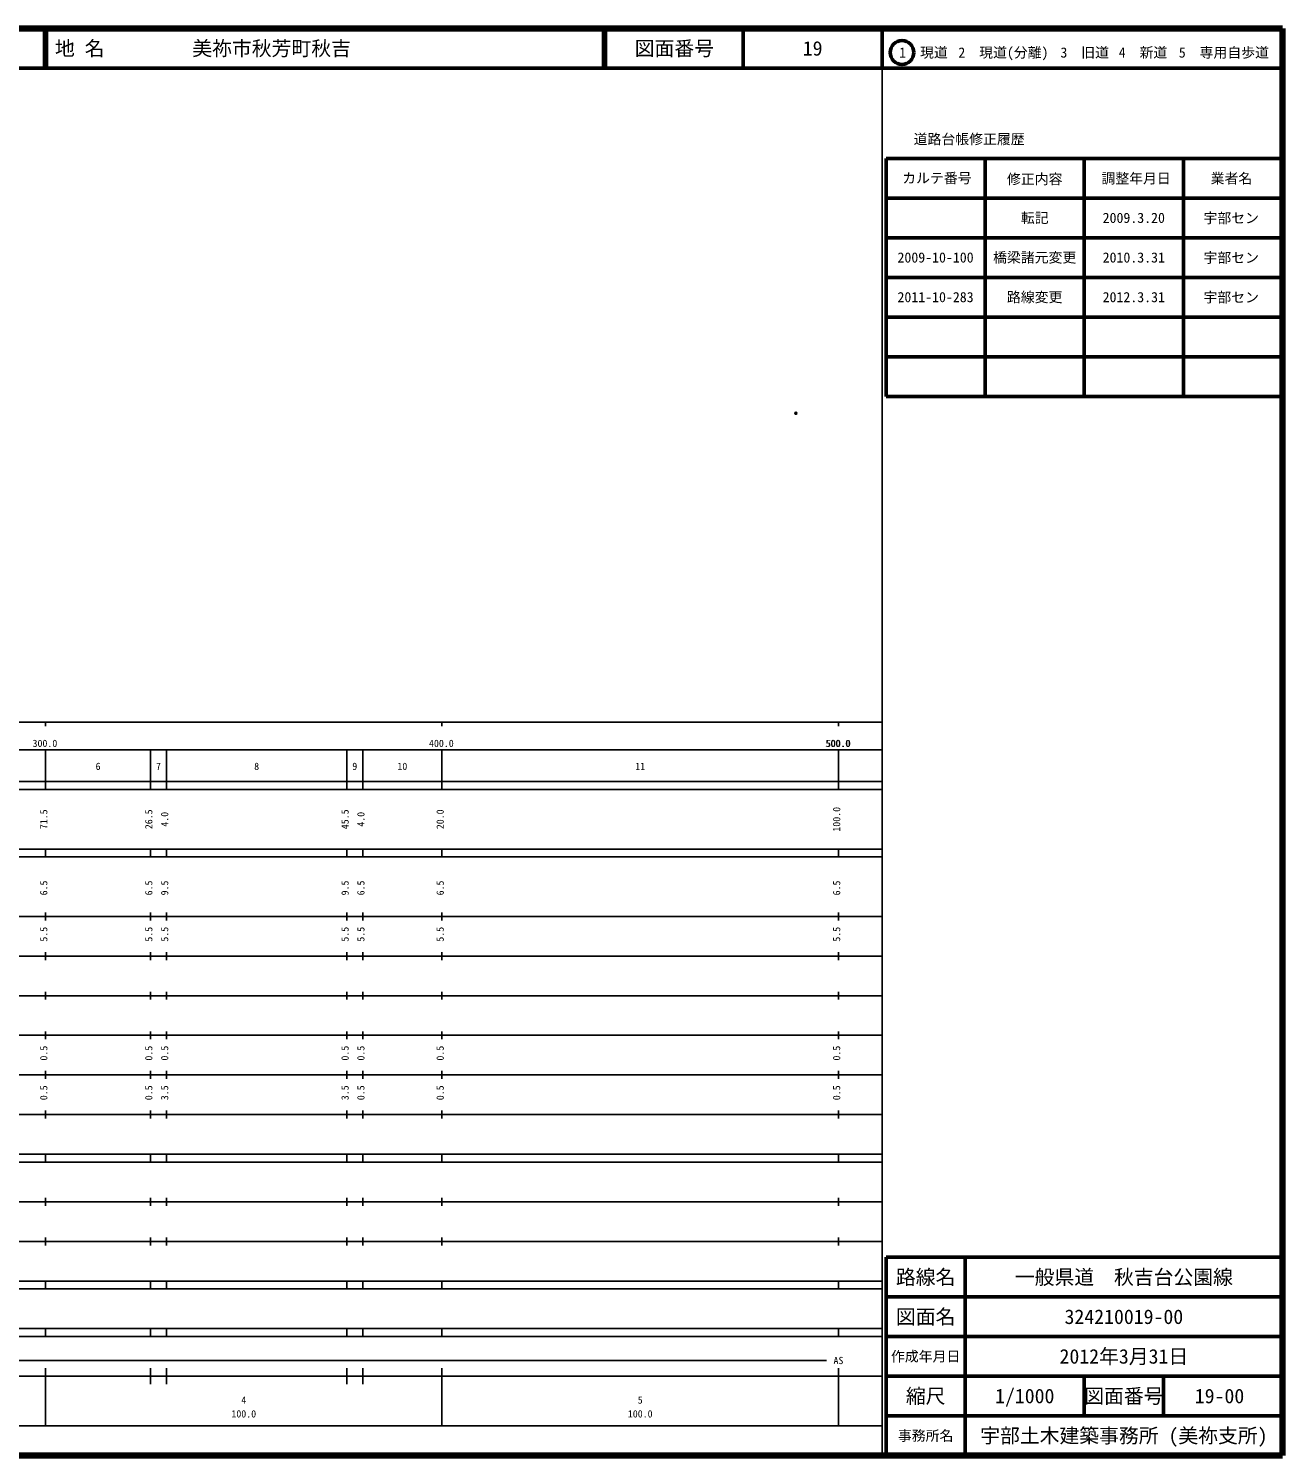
# Model space of a CAD drawing. Units: millimetres on the paper. Extents: x 40 to 680, y 20 to 380.
# Drawn here: x 363.7 to 680, y 20 to 380 of the extents above; entities that cross this region are included whole.
import ezdxf
from ezdxf.enums import TextEntityAlignment as Align

# ---------------------------------------------------------------- set-up
doc = ezdxf.new("R2010")
doc.units = ezdxf.units.MM
doc.header["$PDMODE"] = 32
doc.header["$PDSIZE"] = 0.5
doc.layers.add('S-OTRS', color=6, linetype='Continuous')
doc.layers.add('S-TTL-TXT', color=7, linetype='Continuous')
for name, color, linetype, lineweight in [('S-TTL', 2, 'Continuous', 140), ('S-TTL-BAND', 7, 'Continuous', 25), ('S-TTL-FRAM', 2, 'Continuous', 50), ('S-TTL-LINE', 7, 'Continuous', 50)]:
    doc.layers.add(name, color=color, linetype=linetype, lineweight=lineweight)
doc.styles.add('ＭＳ ゴシック', font='')
doc.styles.get('ＭＳ ゴシック').set_extended_font_data('MS Gothic')

msp = doc.modelspace()

# ---------------------------------------------------------------- linework, layer by layer
at = {"layer": 'S-OTRS'}
msp.add_point((557.268, 282.922), dxfattribs=at)
at = {"layer": 'S-TTL'}
for p, q in [((680, 380), (40, 380)), ((680, 20), (680, 380)), ((40, 20), (680, 20))]:
    msp.add_line(p, q, dxfattribs=at)
at = {"layer": 'S-TTL-BAND'}
for p, q in [((579, 20), (579, 370)), ((40, 205), (579, 205)), ((368, 205), (368, 204)), ((468, 205), (468, 204)), ((568, 205), (568, 204)), ((68, 198), (579, 198)), ((368, 188), (368, 198)), ((394.5, 188), (394.5, 198)), ((398.5, 188), (398.5, 198)), ((444, 188), (444, 198)), ((448, 188), (448, 198)), ((468, 188), (468, 198)), ((568, 188), (568, 198)), ((40, 190), (579, 190)), ((40, 188), (579, 188)), ((40, 173), (579, 173)), ((368, 171), (368, 173)), ((394.5, 171), (394.5, 173)), ((398.5, 171), (398.5, 173)), ((444, 171), (444, 173)), ((448, 171), (448, 173)), ((468, 171), (468, 173)), ((568, 171), (568, 173)), ((40, 171), (579, 171)), ((40, 156), (579, 156)), ((368, 155), (368, 157)), ((394.5, 155), (394.5, 157)), ((398.5, 155), (398.5, 157)), ((444, 155), (444, 157)), ((448, 155), (448, 157)), ((468, 155), (468, 157)), ((568, 155), (568, 157)), ((46, 146), (579, 146)), ((368, 145), (368, 147)), ((394.5, 145), (394.5, 147)), ((398.5, 145), (398.5, 147)), ((444, 145), (444, 147)), ((448, 145), (448, 147)), ((468, 145), (468, 147)), ((568, 145), (568, 147)), ((368, 135), (368, 137)), ((394.5, 135), (394.5, 137)), ((398.5, 135), (398.5, 137)), ((444, 135), (444, 137)), ((448, 135), (448, 137)), ((468, 135), (468, 137)), ((568, 135), (568, 137)), ((52, 136), (579, 136)), ((46, 126), (579, 126)), ((368, 125), (368, 127)), ((394.5, 125), (394.5, 127)), ((398.5, 125), (398.5, 127)), ((444, 125), (444, 127)), ((448, 125), (448, 127)), ((468, 125), (468, 127)), ((568, 125), (568, 127)), ((52, 116), (579, 116)), ((368, 115), (368, 117)), ((394.5, 115), (394.5, 117)), ((398.5, 115), (398.5, 117)), ((444, 115), (444, 117)), ((448, 115), (448, 117)), ((468, 115), (468, 117)), ((568, 115), (568, 117)), ((46, 106), (579, 106)), ((368, 105), (368, 107)), ((394.5, 105), (394.5, 107)), ((398.5, 105), (398.5, 107)), ((444, 105), (444, 107)), ((448, 105), (448, 107)), ((468, 105), (468, 107)), ((568, 105), (568, 107)), ((40, 96), (579, 96)), ((40, 94), (579, 94)), ((368, 94), (368, 96)), ((394.5, 94), (394.5, 96)), ((398.5, 94), (398.5, 96)), ((444, 94), (444, 96)), ((448, 94), (448, 96)), ((468, 94), (468, 96)), ((568, 94), (568, 96)), ((49, 84), (579, 84)), ((368, 83), (368, 85)), ((394.5, 83), (394.5, 85)), ((398.5, 83), (398.5, 85)), ((444, 83), (444, 85)), ((448, 83), (448, 85)), ((468, 83), (468, 85)), ((568, 83), (568, 85)), ((40, 74), (579, 74)), ((368, 73), (368, 75)), ((394.5, 73), (394.5, 75)), ((398.5, 73), (398.5, 75)), ((444, 73), (444, 75)), ((448, 73), (448, 75)), ((468, 73), (468, 75)), ((568, 73), (568, 75)), ((40, 64), (579, 64)), ((40, 62), (579, 62)), ((368, 62), (368, 64)), ((394.5, 62), (394.5, 64)), ((398.5, 62), (398.5, 64)), ((444, 62), (444, 64)), ((448, 62), (448, 64)), ((468, 62), (468, 64)), ((568, 62), (568, 64)), ((40, 52), (579, 52)), ((368, 50), (368, 52)), ((394.5, 50), (394.5, 52)), ((398.5, 50), (398.5, 52)), ((444, 50), (444, 52)), ((448, 50), (448, 52)), ((468, 50), (468, 52)), ((568, 50), (568, 52)), ((40, 50), (579, 50)), ((71, 44), (565, 44)), ((40, 40), (579, 40)), ((368, 27.5), (368, 42)), ((394.5, 38), (394.5, 42)), ((398.5, 38), (398.5, 42)), ((444, 38), (444, 42)), ((448, 38), (448, 42)), ((468, 27.5), (468, 42)), ((568, 27.5), (568, 42)), ((68, 27.5), (579, 27.5))]:
    msp.add_line(p, q, dxfattribs=at)
at = {"layer": 'S-TTL-FRAM'}
for p, q in [((580, 347.197), (580, 287.197)), ((580, 347.197), (680, 347.197)), ((580, 287.197), (680, 287.197)), ((680, 70), (580, 70)), ((580, 70), (580, 20))]:
    msp.add_line(p, q, dxfattribs=at)
at = {"layer": 'S-TTL-LINE'}
for p, q in [((367.75, 380), (367.75, 370)), ((368.25, 380), (368.25, 370)), ((508.747, 380), (508.747, 370)), ((509.247, 380), (509.247, 370)), ((543.997, 380), (543.997, 370)), ((579, 380), (579, 370)), ((40, 370), (680, 370)), ((605, 347.197), (605, 287.197)), ((630, 347.197), (630, 287.197)), ((655, 347.197), (655, 287.197)), ((580, 337.197), (680, 337.197)), ((580, 327.197), (680, 327.197)), ((580, 317.197), (680, 317.197)), ((580, 307.197), (680, 307.197)), ((580, 297.197), (680, 297.197)), ((600, 70), (600, 20)), ((680, 60), (580, 60)), ((680, 50), (580, 50)), ((680, 40), (580, 40)), ((630, 40), (630, 30)), ((650, 40), (650, 30)), ((680, 30), (580, 30))]:
    msp.add_line(p, q, dxfattribs=at)
msp.add_circle((584.031, 373.958), 3, dxfattribs=at)

# ---------------------------------------------------------------- texts
at = {"layer": 'S-TTL-BAND', "style": 'ＭＳ ゴシック'}
for s, p in [('300.0', (367.844, 198.195)), ('400.0', (467.844, 198.195)), ('500.0', (567.844, 198.195)), ('500.0', (568, 198.195)), ('6', (381.25, 192.405)), ('7', (396.5, 192.405)), ('8', (421.25, 192.405)), ('9', (446, 192.405)), ('10', (458, 192.405)), ('11', (518, 192.405)), ('AS', (568, 42.5)), ('4', (418, 32.523)), ('5', (518, 32.523)), ('100.0', (418, 29.033)), ('100.0', (518, 29.033))]:
    msp.add_text(s, height=1.833, dxfattribs=at).set_placement(p, align=Align.BOTTOM_CENTER)
for s, p in [('71.5', (369, 180.5)), ('26.5', (395.5, 180.5)), ('4.0', (399.5, 180.5)), ('45.5', (445, 180.5)), ('4.0', (449, 180.5)), ('20.0', (469, 180.5)), ('100.0', (569, 180.5)), ('6.5', (369, 163.174)), ('6.5', (395.5, 163.174)), ('9.5', (399.5, 163.174)), ('9.5', (445, 163.174)), ('6.5', (449, 163.174)), ('6.5', (469, 163.174)), ('6.5', (569, 163.174)), ('5.5', (369, 151.5)), ('5.5', (395.5, 151.5)), ('5.5', (399.5, 151.5)), ('5.5', (445, 151.5)), ('5.5', (449, 151.5)), ('5.5', (469, 151.5)), ('5.5', (569, 151.5)), ('0.5', (369, 121.5)), ('0.5', (395.5, 121.5)), ('0.5', (399.5, 121.5)), ('0.5', (445, 121.5)), ('0.5', (449, 121.5)), ('0.5', (469, 121.5)), ('0.5', (569, 121.5)), ('0.5', (369, 111.5)), ('0.5', (395.5, 111.5)), ('3.5', (399.5, 111.5)), ('3.5', (445, 111.5)), ('0.5', (449, 111.5)), ('0.5', (469, 111.5)), ('0.5', (569, 111.5))]:
    msp.add_text(s, height=1.833, rotation=90, dxfattribs=at).set_placement(p, align=Align.BOTTOM_CENTER)
at = {"layer": 'S-TTL-TXT', "style": 'ＭＳ ゴシック'}
for s, p in [('地 名', (370.38, 375)), ('美祢市秋芳町秋吉', (405.024, 375))]:
    msp.add_text(s, height=3.666, dxfattribs=at).set_placement(p, align=Align.MIDDLE_LEFT)
for s, height, p in [('図面番号', 3.666, (526.622, 375)), ('19', 3.666, (561.497, 375)), ('1\u3000現道', 2.566, (589.448, 373.958)), ('2\u3000現道(分離)', 2.566, (609.619, 373.958)), ('3\u3000旧道', 2.566, (630.121, 373.958)), ('4\u3000新道', 2.566, (644.824, 373.958)), ('5\u3000専用自歩道', 2.566, (665.228, 373.958)), ('道路台帳修正履歴', 2.566, (600.968, 352.113)), ('カルテ番号', 2.566, (592.839, 342.277)), ('修正内容', 2.566, (617.509, 342.023)), ('調整年月日', 2.566, (643.089, 342.197)), ('業者名', 2.566, (667.134, 342.197)), ('転記', 2.566, (617.5, 332.245)), ('2009.3.20', 2.566, (642.5, 332.245)), ('宇部セン', 2.566, (667.077, 332.189)), ('2009-10-100', 2.566, (592.5, 322.245)), ('橋梁諸元変更', 2.566, (617.5, 322.245)), ('2010.3.31', 2.566, (642.5, 322.245)), ('宇部セン', 2.566, (667.077, 322.189)), ('2011-10-283', 2.566, (592.5, 312.245)), ('路線変更', 2.566, (617.5, 312.245)), ('2012.3.31', 2.566, (642.5, 312.245)), ('宇部セン', 2.566, (667.077, 312.189)), ('路線名', 3.666, (590, 65)), ('路線名', 3.666, (590, 65)), ('一般県道\u3000秋吉台公園線', 3.666, (640, 65)), ('図面名', 3.666, (590, 55)), ('図面名', 3.666, (590, 55)), ('324210019-00', 3.666, (640, 55)), ('2012年3月31日', 3.666, (640, 45)), ('作成年月日', 2.566, (590, 45)), ('作成年月日', 2.566, (590, 45)), ('縮尺', 3.666, (590, 35)), ('縮尺', 3.666, (590, 35)), ('1/1000', 3.666, (615, 35)), ('図面番号', 3.666, (640, 35)), ('図面番号', 3.666, (640, 35)), ('19-00', 3.666, (664.125, 35)), ('事務所名', 2.566, (590, 25)), ('事務所名', 2.566, (590, 25)), ('宇部土木建築事務所 (美祢支所)', 3.666, (640, 25))]:
    msp.add_text(s, height=height, dxfattribs=at).set_placement(p, align=Align.MIDDLE_CENTER)

doc.saveas('drawing.dxf')
